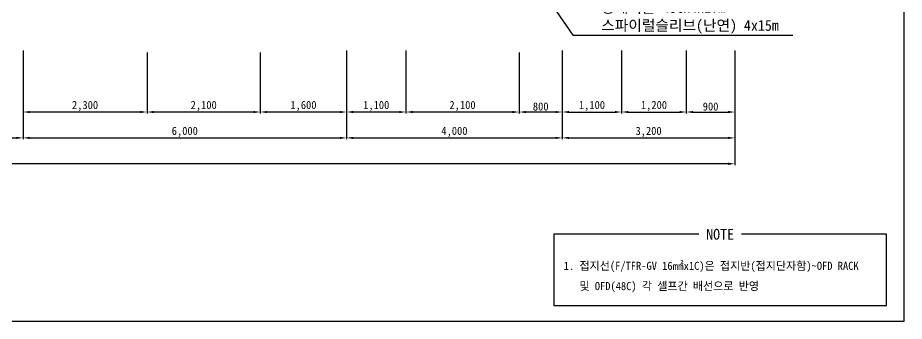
# Model space of a CAD drawing. Header units: millimetres. Extents: x -7278 to 32522, y -66367 to -35122.
# Drawn here: x 16082 to 32522, y -66367 to -60739 of the extents above; entities that cross this region are included whole.
import ezdxf
from ezdxf.enums import TextEntityAlignment as Align

# ---------------------------------------------------------------- set-up
doc = ezdxf.new("R2010")
doc.units = ezdxf.units.MM
doc.layers.add('TX-PAPR', color=2, linetype='Continuous', plot=False)
for name, color, linetype in [('TZ-DIMS', 1, 'Continuous'), ('TZ-LEAL', 1, 'Continuous'), ('TZ-LEAT', 3, 'Continuous'), ('TZ-LINE', 4, 'Continuous'), ('TZ-TEX2', 3, 'Continuous')]:
    doc.layers.add(name, color=color, linetype=linetype)
doc.styles.get("Standard").update_dxf_attribs({"font": 'GulimChe.ttf'})
doc.dimstyles.new('D50', dxfattribs={"dimscale": 50, "dimtxt": 3, "dimasz": 2.5, "dimexe": 0.5, "dimexo": 0.5, "dimgap": 0.5, "dimtad": 1, "dimdec": 0, "dimzin": 1, "dimdsep": 46, "dimlunit": 6, "dimtxsty": 'Standard', "dimcen": 1, "dimclrd": 1, "dimclre": 1, "dimclrt": 3, "dimadec": 0, "dimazin": 0, "dimtfac": 1, "dimtdec": 0, "dimtix": 1, "dimtmove": 2, "dimatfit": 3, "dimfxl": 0, "dimtvp": 2, "dimlwd": -1, "dimlwe": -1, "dimarcsym": 0})

# ---------------------------------------------------------------- blocks, each defined once
blk = doc.blocks.new('*D4')
at = {"layer": 'DEFPOINTS', "color": 0, "ltscale": 0.1}
for p in [(-1820, -61796), (29380, -61796), (-1820, -63447)]:
    blk.add_point(p, dxfattribs=at)
at = {"layer": 'TZ-DIMS', "color": 1, "ltscale": 0.1}
for p, q in [((-1820, -61821), (-1820, -63472)), ((29380, -61821), (29380, -63472)), ((29255, -63447), (-1695, -63447))]:
    blk.add_line(p, q, dxfattribs=at)
for points in [[(-1695, -63427), (-1695, -63468), (-1820, -63447)], [(29255, -63427), (29255, -63468), (29380, -63447)]]:
    blk.add_solid(points, dxfattribs=at)
at = {"layer": 'TZ-DIMS', "color": 3, "ltscale": 0.1, "insert": (13780, -63336), "char_height": 150, "attachment_point": 5}
blk.add_mtext('31,200', dxfattribs=at)
blk = doc.blocks.new('*D5')
at = {"layer": 'DEFPOINTS', "color": 0, "ltscale": 0.1}
for p in [(16180, -61320), (22180, -61320), (22180, -62967)]:
    blk.add_point(p, dxfattribs=at)
at = {"layer": 'TZ-DIMS', "color": 1, "ltscale": 0.1}
for p, q in [((16180, -61345), (16180, -62992)), ((22180, -61345), (22180, -62992)), ((16305, -62967), (22055, -62967))]:
    blk.add_line(p, q, dxfattribs=at)
for points in [[(16305, -62947), (16305, -62988), (16180, -62967)], [(22055, -62947), (22055, -62988), (22180, -62967)]]:
    blk.add_solid(points, dxfattribs=at)
at = {"layer": 'TZ-DIMS', "color": 3, "ltscale": 0.1, "insert": (19180, -62856), "char_height": 150, "attachment_point": 5}
blk.add_mtext('6,000', dxfattribs=at)
blk = doc.blocks.new('*D6')
at = {"layer": 'DEFPOINTS', "color": 0, "ltscale": 0.1}
for p in [(26180, -61320), (29380, -61320), (29380, -62967)]:
    blk.add_point(p, dxfattribs=at)
at = {"layer": 'TZ-DIMS', "color": 1, "ltscale": 0.1}
for p, q in [((26180, -61345), (26180, -62992)), ((29380, -61345), (29380, -62992)), ((26305, -62967), (29255, -62967))]:
    blk.add_line(p, q, dxfattribs=at)
for points in [[(26305, -62947), (26305, -62988), (26180, -62967)], [(29255, -62947), (29255, -62988), (29380, -62967)]]:
    blk.add_solid(points, dxfattribs=at)
at = {"layer": 'TZ-DIMS', "color": 3, "ltscale": 0.1, "insert": (27780, -62856), "char_height": 150, "attachment_point": 5}
blk.add_mtext('3,200', dxfattribs=at)
blk = doc.blocks.new('*D8')
at = {"layer": 'DEFPOINTS', "color": 0, "ltscale": 0.1}
for p in [(25380, -61361), (26180, -61361), (25380, -62487)]:
    blk.add_point(p, dxfattribs=at)
at = {"layer": 'TZ-DIMS', "color": 1, "ltscale": 0.1}
for p, q in [((25380, -61386), (25380, -62512)), ((26180, -61386), (26180, -62512)), ((26055, -62487), (25505, -62487))]:
    blk.add_line(p, q, dxfattribs=at)
for points in [[(25505, -62467), (25505, -62508), (25380, -62487)], [(26055, -62467), (26055, -62508), (26180, -62487)]]:
    blk.add_solid(points, dxfattribs=at)
at = {"layer": 'TZ-DIMS', "color": 3, "ltscale": 0.1, "insert": (25780, -62386), "char_height": 150, "attachment_point": 5}
blk.add_mtext('800', dxfattribs=at)
blk = doc.blocks.new('*D9')
at = {"layer": 'DEFPOINTS', "color": 0, "ltscale": 0.1}
for p in [(23280, -61361), (25380, -61361), (23280, -62487)]:
    blk.add_point(p, dxfattribs=at)
at = {"layer": 'TZ-DIMS', "color": 1, "ltscale": 0.1}
for p, q in [((23280, -61386), (23280, -62512)), ((25380, -61386), (25380, -62512)), ((25255, -62487), (23405, -62487))]:
    blk.add_line(p, q, dxfattribs=at)
for points in [[(23405, -62467), (23405, -62508), (23280, -62487)], [(25255, -62467), (25255, -62508), (25380, -62487)]]:
    blk.add_solid(points, dxfattribs=at)
at = {"layer": 'TZ-DIMS', "color": 3, "ltscale": 0.1, "insert": (24330, -62376), "char_height": 150, "attachment_point": 5}
blk.add_mtext('2,100', dxfattribs=at)
blk = doc.blocks.new('*D20')
at = {"layer": 'DEFPOINTS', "color": 0, "ltscale": 0.1}
for p in [(26180, -61320), (27280, -61320, 0), (27280, -62487)]:
    blk.add_point(p, dxfattribs=at)
at = {"layer": 'TZ-DIMS', "color": 1, "ltscale": 0.1}
for p, q in [((26180, -61345), (26180, -62512)), ((27280, -61345), (27280, -62512)), ((26305, -62487), (27155, -62487))]:
    blk.add_line(p, q, dxfattribs=at)
for points in [[(26305, -62467), (26305, -62508), (26180, -62487)], [(27155, -62467), (27155, -62508), (27280, -62487)]]:
    blk.add_solid(points, dxfattribs=at)
at = {"layer": 'TZ-DIMS', "color": 3, "ltscale": 0.1, "insert": (26730, -62376), "char_height": 150, "attachment_point": 5}
blk.add_mtext('1,100', dxfattribs=at)
blk = doc.blocks.new('*D21')
at = {"layer": 'DEFPOINTS', "color": 0, "ltscale": 0.1}
for p in [(27280, -61320, 0), (28480, -61320, 0), (28480, -62487)]:
    blk.add_point(p, dxfattribs=at)
at = {"layer": 'TZ-DIMS', "color": 1, "ltscale": 0.1}
for p, q in [((27280, -61345), (27280, -62512)), ((28480, -61345), (28480, -62512)), ((27405, -62487), (28355, -62487))]:
    blk.add_line(p, q, dxfattribs=at)
for points in [[(27405, -62467), (27405, -62508), (27280, -62487)], [(28355, -62467), (28355, -62508), (28480, -62487)]]:
    blk.add_solid(points, dxfattribs=at)
at = {"layer": 'TZ-DIMS', "color": 3, "ltscale": 0.1, "insert": (27880, -62376), "char_height": 150, "attachment_point": 5}
blk.add_mtext('1,200', dxfattribs=at)
blk = doc.blocks.new('*D22')
at = {"layer": 'DEFPOINTS', "color": 0, "ltscale": 0.1}
for p in [(28480, -61320, 0), (29380, -61320), (29380, -62487)]:
    blk.add_point(p, dxfattribs=at)
at = {"layer": 'TZ-DIMS', "color": 1, "ltscale": 0.1}
for p, q in [((28480, -61345), (28480, -62512)), ((29380, -61345), (29380, -62512)), ((28605, -62487), (29255, -62487))]:
    blk.add_line(p, q, dxfattribs=at)
for points in [[(28605, -62467), (28605, -62508), (28480, -62487)], [(29255, -62467), (29255, -62508), (29380, -62487)]]:
    blk.add_solid(points, dxfattribs=at)
at = {"layer": 'TZ-DIMS', "color": 3, "ltscale": 0.1, "insert": (28930, -62386), "char_height": 150, "attachment_point": 5}
blk.add_mtext('900', dxfattribs=at)
blk = doc.blocks.new('*D23')
at = {"layer": 'DEFPOINTS', "color": 0, "ltscale": 0.1}
for p in [(22180, -61320), (26180, -61320), (26180, -62967)]:
    blk.add_point(p, dxfattribs=at)
at = {"layer": 'TZ-DIMS', "color": 1, "ltscale": 0.1}
for p, q in [((22180, -61345), (22180, -62992)), ((26180, -61345), (26180, -62992)), ((22305, -62967), (26055, -62967))]:
    blk.add_line(p, q, dxfattribs=at)
for points in [[(22305, -62947), (22305, -62988), (22180, -62967)], [(26055, -62947), (26055, -62988), (26180, -62967)]]:
    blk.add_solid(points, dxfattribs=at)
at = {"layer": 'TZ-DIMS', "color": 3, "ltscale": 0.1, "insert": (24180, -62856), "char_height": 150, "attachment_point": 5}
blk.add_mtext('4,000', dxfattribs=at)
blk = doc.blocks.new('*D25')
at = {"layer": 'DEFPOINTS', "color": 0, "ltscale": 0.1}
for p in [(10180, -61320), (16180, -61320), (16180, -62967)]:
    blk.add_point(p, dxfattribs=at)
at = {"layer": 'TZ-DIMS', "color": 1, "ltscale": 0.1}
for p, q in [((10180, -61345), (10180, -62992)), ((16180, -61345), (16180, -62992)), ((10305, -62967), (16055, -62967))]:
    blk.add_line(p, q, dxfattribs=at)
for points in [[(10305, -62947), (10305, -62988), (10180, -62967)], [(16055, -62947), (16055, -62988), (16180, -62967)]]:
    blk.add_solid(points, dxfattribs=at)
at = {"layer": 'TZ-DIMS', "color": 3, "ltscale": 0.1, "insert": (13180, -62856), "char_height": 150, "attachment_point": 5}
blk.add_mtext('6,000', dxfattribs=at)
blk = doc.blocks.new('*D36')
at = {"layer": 'DEFPOINTS', "color": 0, "ltscale": 0.1}
for p in [(22180, -61320), (20580, -61361), (20580, -62487)]:
    blk.add_point(p, dxfattribs=at)
at = {"layer": 'TZ-DIMS', "color": 1, "ltscale": 0.1}
for p, q in [((20580, -61386), (20580, -62512)), ((22180, -61345), (22180, -62512)), ((22055, -62487), (20705, -62487))]:
    blk.add_line(p, q, dxfattribs=at)
for points in [[(20705, -62467), (20705, -62508), (20580, -62487)], [(22055, -62467), (22055, -62508), (22180, -62487)]]:
    blk.add_solid(points, dxfattribs=at)
at = {"layer": 'TZ-DIMS', "color": 3, "ltscale": 0.1, "insert": (21380, -62376), "char_height": 150, "attachment_point": 5}
blk.add_mtext('1,600', dxfattribs=at)
blk = doc.blocks.new('*D37')
at = {"layer": 'DEFPOINTS', "color": 0, "ltscale": 0.1}
for p in [(18480, -61361), (20580, -61361), (18480, -62487)]:
    blk.add_point(p, dxfattribs=at)
at = {"layer": 'TZ-DIMS', "color": 1, "ltscale": 0.1}
for p, q in [((18480, -61386), (18480, -62512)), ((20580, -61386), (20580, -62512)), ((20455, -62487), (18605, -62487))]:
    blk.add_line(p, q, dxfattribs=at)
for points in [[(18605, -62467), (18605, -62508), (18480, -62487)], [(20455, -62467), (20455, -62508), (20580, -62487)]]:
    blk.add_solid(points, dxfattribs=at)
at = {"layer": 'TZ-DIMS', "color": 3, "ltscale": 0.1, "insert": (19530, -62376), "char_height": 150, "attachment_point": 5}
blk.add_mtext('2,100', dxfattribs=at)
blk = doc.blocks.new('*D38')
at = {"layer": 'DEFPOINTS', "color": 0, "ltscale": 0.1}
for p in [(16180, -61361), (18480, -61361), (16180, -62487)]:
    blk.add_point(p, dxfattribs=at)
at = {"layer": 'TZ-DIMS', "color": 1, "ltscale": 0.1}
for p, q in [((16180, -61386), (16180, -62512)), ((18480, -61386), (18480, -62512)), ((18355, -62487), (16305, -62487))]:
    blk.add_line(p, q, dxfattribs=at)
for points in [[(16305, -62467), (16305, -62508), (16180, -62487)], [(18355, -62467), (18355, -62508), (18480, -62487)]]:
    blk.add_solid(points, dxfattribs=at)
at = {"layer": 'TZ-DIMS', "color": 3, "ltscale": 0.1, "insert": (17330, -62376), "char_height": 150, "attachment_point": 5}
blk.add_mtext('2,300', dxfattribs=at)
blk = doc.blocks.new('*D39')
at = {"layer": 'DEFPOINTS', "color": 0, "ltscale": 0.1}
for p in [(23280, -61320), (22180, -61361), (22180, -62487)]:
    blk.add_point(p, dxfattribs=at)
at = {"layer": 'TZ-DIMS', "color": 1, "ltscale": 0.1}
for p, q in [((22180, -61386), (22180, -62512)), ((23280, -61345), (23280, -62512)), ((23155, -62487), (22305, -62487))]:
    blk.add_line(p, q, dxfattribs=at)
for points in [[(22305, -62467), (22305, -62508), (22180, -62487)], [(23155, -62467), (23155, -62508), (23280, -62487)]]:
    blk.add_solid(points, dxfattribs=at)
at = {"layer": 'TZ-DIMS', "color": 3, "ltscale": 0.1, "insert": (22730, -62376), "char_height": 150, "attachment_point": 5}
blk.add_mtext('1,100', dxfattribs=at)

msp = doc.modelspace()

# ---------------------------------------------------------------- linework, layer by layer
at = {"layer": 'TX-PAPR'}
msp.add_lwpolyline([(-7278.5, -66367.3), (32521.5, -66367.3), (32521.5, -40567.3), (-7278.5, -40567.3)], close=True, dxfattribs=at)
at = {"layer": 'TZ-LINE', "ltscale": 2, "elevation": 77.4}
msp.add_lwpolyline([(28710.2, -64754.3), (26021.1, -64754.3), (26021.1, -66072.8), (32191.1, -66072.8), (32191.1, -64754.3), (29502, -64754.3)], dxfattribs=at)

# ---------------------------------------------------------------- texts
at = {"layer": 'TZ-LEAT', "insert": (26514.8, -61034.2), "char_height": 200, "attachment_point": 7}
msp.add_mtext('{\\C6;신)OFD RACK(H=2.2m)x1\\P   OFD 96Cx2\\P   광케이블 48Cx4x17m\\P\\pt400;   스파이럴슬리브(난연) 4x15m}', dxfattribs=at)
at = {"layer": 'TZ-TEX2'}
msp.add_text('NOTE', height=200, dxfattribs=at).set_placement((29106.1, -64754.3, 77.4), align=Align.MIDDLE)
for s, p in [('1. 접지선(F/TFR-GV 16㎟x1C)은 접지반(접지단자함)~OFD RACK', (26206.9, -65339.2, 77.4)), ('   및 OFD(48C) 각 셀프간 배선으로 반영', (26206.9, -65714.2, 77.4))]:
    msp.add_text(s, height=150, dxfattribs=at).set_placement(p, align=Align.MIDDLE_LEFT)

# ---------------------------------------------------------------- dimensions: what is measured, and where the dimension line sits
at = {"layer": 'TZ-DIMS', "ltscale": 0.1}
for base, p1, p2, picture, middle in [((16180.2, -62967.3), (10180.2, -61320.4), (16180.2, -61320.4), '*D25', (13180.2, -62856.3)), ((22180.2, -62967.3), (16180.2, -61320.4), (22180.2, -61320.4), '*D5', (19180.2, -62856.3)), ((26180.2, -62967.3), (22180.2, -61320.4), (26180.2, -61320.4), '*D23', (24180.2, -62856.2)), ((29380.2, -62967.3), (26180.2, -61320.4), (29380.2, -61320.4), '*D6', (27780.2, -62856.3)), ((-1819.8, -63447.3), (29380.2, -61796.1), (-1819.8, -61796.1), '*D4', (13780.2, -63336.2))]:
    dim = msp.add_linear_dim(base=base, p1=p1, p2=p2, dimstyle='D50', dxfattribs=at)
    dim.commit()
    dim.dimension.update_dxf_attribs({"geometry": picture, "text_midpoint": middle})
for base, p1, p2, picture, middle in [((20580.2, -62487.3), (22180.2, -61320.4), (20580.2, -61360.8), '*D36', (21380.2, -62376.2)), ((22180.2, -62487.3), (23280.2, -61320.4), (22180.2, -61360.8), '*D39', (22730.2, -62376.2)), ((27280.3, -62487.3), (26180.2, -61320.4), (27280.3, -61320.4, 0.3), '*D20', (26730.3, -62376.2)), ((28480.3, -62487.3), (27280.3, -61320.4, 0.3), (28480.3, -61320.4, 0.3), '*D21', (27880.3, -62376.2)), ((29380.2, -62487.3), (28480.3, -61320.4, 0.3), (29380.2, -61320.4), '*D22', (28930.3, -62385.6)), ((16180.2, -62487.3), (18480.2, -61360.8), (16180.2, -61360.8), '*D38', (17330.2, -62376.3)), ((18480.2, -62487.3), (20580.2, -61360.8), (18480.2, -61360.8), '*D37', (19530.2, -62376.2)), ((23280.2, -62487.3), (25380.2, -61360.8), (23280.2, -61360.8), '*D9', (24330.2, -62376.2)), ((25380.2, -62487.3), (26180.2, -61360.8), (25380.2, -61360.8), '*D8', (25780.2, -62385.6))]:
    dim = msp.add_linear_dim(base=base, p1=p1, p2=p2, angle=180, dimstyle='D50', dxfattribs=at)
    dim.commit()
    dim.dimension.update_dxf_attribs({"geometry": picture, "text_midpoint": middle})

# ---------------------------------------------------------------- leaders
at = {"layer": 'TZ-LEAL', "annotation_type": 0, "has_hookline": 1, "hookline_direction": 0, "text_width": 3937.8}
msp.add_leader([(25084.4, -59179.8), (26376.4, -61059.2), (26489.8, -61059.2)], dimstyle='D50', dxfattribs=at)

doc.saveas('drawing.dxf')
